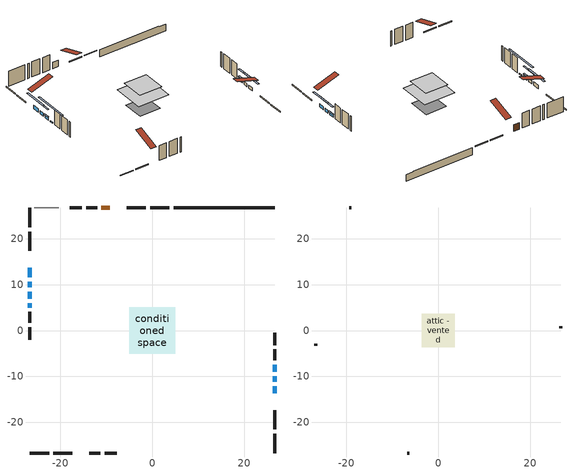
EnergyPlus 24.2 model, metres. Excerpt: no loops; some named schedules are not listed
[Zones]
conditioned space
 floor outside (Floor1 construction): -0.81,-0.81 -0.81,0.81 0.81,0.81 0.81,-0.81 z0.37
 floor adiabatic (AdiabaticFloorConstruction): -5.06,-5.06 -5.06,5.06 5.06,5.06 5.06,-5.06 z2.81
 floor foundation (Slab1 construction): -3.4,-3.4 -3.4,3.4 3.4,3.4 3.4,-3.4 z-1.92
 wall outside (RimJoist1 construction): 3.72,26.7 -0.48,26.7 / -26.7,-26.7 -22.5,-26.7 / -26.7,26.7 -26.7,22.5 / 26.7,-26.7 26.7,-22.5 z0.37:0.67
 wall outside (RimJoist2 construction): -1.41,26.7 -5.54,26.7 / -21.57,-26.7 -17.43,-26.7 / -26.7,21.57 -26.7,17.43 / 26.7,-21.57 26.7,-17.43 z0.37:0.67
 wall outside (AdiabaticWallConstruction 1): -9.26,26.7 -11.08,26.7 z0.37:2.4
 wall outside (AdiabaticWallConstruction): 26.7,-13.72 26.7,-12.14 / 26.7,-11.21 26.7,-9.94 / 26.7,-9.01 26.7,-7.44 / -26.7,10.66 -26.7,9.38 / -26.7,8.46 -26.7,6.88 z0.37:1.34; -26.7,13.72 -26.7,11.58 z0.37:1.49; -26.7,5.95 -26.7,4.98 z0.37:0.73
 wall outside (Wall1 construction): -12.01,26.7 -14.42,26.7 / -13.72,-26.7 -11.3,-26.7 / -26.7,4.05 -26.7,1.64 / 26.7,-6.51 26.7,-4.09 z0.37:5.25
 wall outside (Wall2 construction): -15.35,26.7 -18.02,26.7 / -10.38,-26.7 -7.7,-26.7 / -26.7,0.71 -26.7,-1.96 / 26.7,-3.17 26.7,-0.49 z0.37:5.25
 wall foundation (FoundationWall1 construction): 4.65,26.7,-1.92 4.65,26.7,0.37 24.49,26.7,0.37 24.49,26.7,0.21 26.7,26.7,0.21 26.7,26.7,-1.92
 wall adiabatic (Wall4 construction): -20.35,26.7 -25.77,26.7 z0.37:5.25
 window (WindowConstruction): 26.7,-13.72 26.7,-12.14 z0.37:1.34
 window (WindowConstruction 1): -26.7,13.72 -26.7,11.58 z0.37:1.49
 window (WindowConstruction 2): 26.7,-11.21 26.7,-9.94 z0.37:1.34
 window (WindowConstruction 3): 26.7,-9.01 26.7,-7.44 z0.37:1.34
 window (WindowConstruction 4): -26.7,10.66 -26.7,9.38 z0.37:1.34
 window (WindowConstruction 5): -26.7,8.45 -26.7,6.88 z0.37:1.34
 window (WindowConstruction 6): -26.7,5.95 -26.7,4.98 z0.37:0.73
 door (Door): -9.26,26.7 -11.08,26.7 z0.37:2.4
 ceiling adiabatic (AdiabaticFloorConstruction): 5.06,-5.06 5.06,5.06 -5.06,5.06 -5.06,-5.06 z2.81
attic - vented
 floor to conditioned space (Floor2 construction Reversed): -3.62,-3.62 -3.62,3.62 3.62,3.62 3.62,-3.62 z5.25
 wall outside (Wall3 construction): -18.95,26.7 -19.42,26.7 / -6.77,-26.7 -6.3,-26.7 / -26.7,-2.89 -26.7,-3.36 / 26.7,0.44 26.7,0.91 z0.37:5.25
 roof outside (Roof1 construction): -8.33,26.7,5.25 -8.33,19.64,7.6 -6.47,19.64,7.6 -6.47,26.7,5.25; -14.65,-26.7,5.25 -14.65,-19.64,7.6 -16.51,-19.64,7.6 -16.51,-26.7,5.25; -26.7,14.65,5.25 -19.64,14.65,7.6 -19.64,16.51,7.6 -26.7,16.51,5.25; 26.7,-14.65,5.25 19.64,-14.65,7.6 19.64,-16.51,7.6 26.7,-16.51,5.25
shading: 26.7,-9.5 26.7,-16.36 27.11,-16.36 27.11,-9.5 z3.98; -26.7,8.94 -26.7,16.36 -27.11,16.36 -27.11,8.94 z4.13; 26.7,-7.3 26.7,-13.85 27.11,-13.85 27.11,-7.3 z3.98; 26.7,-7.24 26.7,-9.21 27.11,-9.21 27.11,-7.24 z1.54; -26.7,6.74 -26.7,13.29 -27.11,13.29 -27.11,6.74 z3.98; -26.7,6.68 -26.7,8.66 -27.11,8.66 -27.11,6.68 z1.54; -26.7,-0.1 -26.7,11.03 -27.11,11.03 -27.11,-0.1 z5.81
[Building]
Building 1: Terrain=Suburbs
[Site:Location]
Edmonton Intl AP_AB: Latitude {deg}=53.31; Longitude {deg}=-113.58; Time Zone {hr}=-7; Elevation {m}=723; Keep Site Location Information=Yes
[Site:GroundTemperature:Shallow]
-1.56185, -3.61833, -3.78302, -2.80711, 1.11059, 5.01004, 8.39065, 10.5322, 10.7141, 8.97234, 5.67794, 1.89811
[Site:WaterMainsTemperature]
Calculation Method=Schedule; Temperature Schedule=mains temperature schedule
[Material] Roughness=Rough; Thermal Absorptance=0.9
Name | Thickness {m} | Conductivity {W/m-K} | Density {kg/m3} | Specific Heat {J/kg-K} | Solar Absorptance | Visible Absorptance
asphalt or fiberglass shingles | 0.00635 | 0.162714 | 1121.4 | 1465.45 | 0.4 | 0.4
ceiling loosefill ins | 0.254 | 0.0480833 | 16.02 | 1046.75 | 0.7 | 0.7
ceiling stud and cavity | 0.1397 | 0.911888 | 65.682 | 1177.47 | 0.7 | 0.7
concrete 4.0 in. | 0.1016 | 1.803125 | 2242.8 | 837.4 | 0.7 | 0.7
concrete 8.0 in. | 0.2032 | 1.803125 | 2242.8 | 837.4 | 0.7 | 0.7
door material | 0.04445 | 0.053851 | 512.64 | 1214.23 | 0.7 | 0.7
exterior vertical ins | 0.0457286 | 0.029427 | 32.04 | 1214.23 | 0.7 | 0.7
floor covering | 0.0127 | 0.0433444 | 54.468 | 1339.84 | 0.6 | 0.6
floor rigid ins | 0.051816 | 0.029427 | 32.04 | 1214.23 | 0.7 | 0.7
floor rigid ins 1; wall rigid ins | 0.512978 | 0.029427 | 32.04 | 1214.23 | 0.7 | 0.7
floor stud and cavity | 0.1397 | 0.0867838 | 92.3553 | 1139.71 | 0.7 | 0.7
floor stud and cavity 1 | 0.1397 | 1.75129 | 37.0049 | 1207.88 | 0.7 | 0.7
furniture material conditioned space 1 | 0.1524 | 0.115458 | 640.8 | 1214.23 | 0.6 | 0.6
gypsum board | 0.0127 | 0.160291 | 801 | 837.4 | 0.6 | 0.6
gypsum board 1 | 0.0127 | 0.160291 | 801 | 837.4 | 0.7 | 0.7
osb sheathing 0.5 in. | 0.0127 | 0.115458 | 512.64 | 1214.23 | 0.7 | 0.7
osb sheathing 0.5 in. 1 | 0.0127 | 0.115458 | 512.64 | 1214.23 | 0.4 | 0.4
osb sheathing 0.75 in. | 0.01905 | 0.115458 | 512.64 | 1214.23 | 0.7 | 0.7
osb sheathing 2.0 in. | 0.0508 | 0.115458 | 512.64 | 1214.23 | 0.7 | 0.7
rim joist stud and cavity | 0.0508 | 0.0315101 | 125.044 | 1163.47 | 0.6 | 0.6
rim joist stud and cavity 1 | 0.0508 | 0.028548 | 125.044 | 1163.47 | 0.6 | 0.6
wall stud and cavity | 0.1397 | 0.0906725 | 139.0536 | 1170.24 | 0.7 | 0.7
wall stud and cavity 1 | 0.1397 | 0.101716 | 139.0536 | 1170.24 | 0.7 | 0.7
wall stud and cavity 2 | 0.0889 | 6.1454 | 50.32683 | 1063.81 | 0.6 | 0.6
wall stud and cavity 3 | 0.1397 | 0.0909276 | 139.0536 | 1170.24 | 0.7 | 0.7
wall stud and cavity 4 | 0.0889 | 0.380278 | 52.3479 | 1209.89 | 0.7 | 0.7
wall stud and cavity 5 | 0.0889 | 0.391764 | 83.0341 | 1211.67 | 0.7 | 0.7
wood siding | 0.0254 | 0.102417 | 544.68 | 1172.36 | 0.4 | 0.4
wood siding 1 | 0.00254 | 0.102417 | 544.68 | 1172.36 | 0.4 | 0.4
wood siding 2; wood siding 3; wood siding 4 | 0.0254 | 0.102417 | 544.68 | 1172.36 | 0.7 | 0.7
[WindowMaterial:SimpleGlazingSystem]
Name | U-Factor {W/m2-K} | Solar Heat Gain Coefficient
WindowMaterial | 2.938365 | 0.6
WindowMaterial 1 | 1.981622 | 0.45
WindowMaterial 2 | 2.946882 | 0.59
WindowMaterial 3 | 3.06612 | 0.38
[Construction]
AdiabaticFloorConstruction: floor stud and cavity 1, floor rigid ins 1, osb sheathing 0.75 in., floor covering
AdiabaticWallConstruction: wood siding 3, wall rigid ins, wall stud and cavity 4, gypsum board
AdiabaticWallConstruction 1: wood siding 4, wall rigid ins, wall stud and cavity 4, gypsum board
Door: door material
Floor1 construction: floor stud and cavity, floor rigid ins, osb sheathing 0.75 in., floor covering
Floor2 construction Reversed: gypsum board, ceiling stud and cavity, ceiling loosefill ins
FoundationWall1 construction: concrete 8.0 in., gypsum board 1
furniture construction conditioned space 1: furniture material conditioned space 1
PartitionWallConstruction: gypsum board, wall stud and cavity 5, gypsum board
RimJoist1 construction: wood siding 2, osb sheathing 2.0 in., rim joist stud and cavity
RimJoist2 construction: wood siding 2, osb sheathing 2.0 in., rim joist stud and cavity 1
Roof1 construction: asphalt or fiberglass shingles
Slab1 construction: concrete 4.0 in.
Wall1 construction: wood siding, osb sheathing 0.5 in., wall stud and cavity, gypsum board
Wall2 construction: wood siding, osb sheathing 0.5 in., wall stud and cavity 1, gypsum board
Wall3 construction: wood siding 1, wall stud and cavity 2
Wall4 construction: osb sheathing 0.5 in. 1, wall stud and cavity 3, gypsum board
WindowConstruction; WindowConstruction 3; WindowConstruction 5: WindowMaterial
WindowConstruction 1: WindowMaterial 1
WindowConstruction 2; WindowConstruction 4: WindowMaterial 2
WindowConstruction 6: WindowMaterial 3
[Zone] Multiplier=1; Part of Total Floor Area=Yes
Name | Volume {m3}
attic - vented | 20.0259
conditioned space | 377.6
[Space]
Name | Zone | Volume {m3}
attic - vented 1 | attic - vented | 20.0259
conditioned space 1 | conditioned space | 377.6
[ZoneInfiltration:EffectiveLeakageArea]
infil attic - vented 1: Zone or Space=attic - vented 1; Schedule=Always On Discrete; Effective Air Leakage Area {cm2}=1824.7; Stack Coefficient=0.000502646; Wind Coefficient=1.51479e-05
[ZoneMixing]
whole house fan mix: Zone or Space=attic - vented; Schedule=Always On Continuous; Design Flow Rate Calculation Method=Flow/Zone; Design Flow Rate {m3/s}=0; Source Zone or Space=conditioned space
[SurfaceProperty:ExposedFoundationPerimeter]
Slab1: Exposed Perimeter Calculation Method=TotalExposedPerimeter; Total Exposed Perimeter {m}=22.046
[InternalMass] Zone or ZoneList=conditioned space; Space or SpaceList=conditioned space 1
Name | Construction | Surface Area {m2}
furniture mass conditioned space 1 | furniture construction conditioned space 1 | 60.4962
partition wall mass | PartitionWallConstruction | 151.241
[Lights]
interior lighting: Zone or ZoneList or Space or SpaceList=conditioned space 1; Schedule=interior lighting schedule; Design Level Calculation Method=LightingLevel; Lighting Level {W}=343.2; Return Air Fraction=0; Fraction Radiant=0.6; Fraction Visible=0.2; Fraction Replaceable=1
[People]
occupants: Zone or ZoneList or Space or SpaceList=conditioned space 1; Number of People Schedule=occupants schedule; Number of People Calculation Method=People; Number of People=3; Fraction Radiant=0.314171; Sensible Heat Fraction=0.56303; Activity Level Schedule=occupants activity schedule; Carbon Dioxide Generation Rate {m3/s-W}=0; Enable ASHRAE 55 Comfort Warnings=No; Mean Radiant Temperature Calculation Type=EnclosureAveraged
[ElectricEquipment] Zone or ZoneList or Space or SpaceList=conditioned space 1; Design Level Calculation Method=EquipmentLevel
Name | Schedule | Design Level {W} | Fraction Latent | Fraction Radiant | Fraction Lost
clothes dryer | clothes dryer schedule | 140.772 | 0.015 | 0.081 | 0.85
clothes washer | clothes washer schedule | 32.1985 | 0.03 | 0.162 | 0.7
cooking range | cooking range schedule | 208.969 | 0.08 | 0.432 | 0.2
dishwasher | dishwasher schedule | 66.8632 | 0.3 | 0.18 | 0.4
fridge | fridge schedule | 72.9452 | 0 | 0.6 | 0
mech vent bath fan 0 | mech vent bath fan 0 schedule | 50.2 | 0 | 0 | 1
mech vent bath fan 1 | mech vent bath fan 1 schedule | 50.2 | 0 | 0 | 1
mech vent house fan | mech vent house fan schedule | 0 | 0 | 0 | 1
mech vent house fan cfis | mech vent house fan cfis schedule | 0 | 0 | 0 | 0
mech vent range fan 0 | mech vent range fan 0 schedule | 57 | 0 | 0 | 1
misc plug loads | misc plug loads schedule | 494.7 | 0.045 | 0.513 | 0.1
whole house fan | Always On Discrete | 0 | 0 | 0 | 1
[OtherEquipment] Zone or ZoneList or Space or SpaceList=conditioned space 1; Design Level Calculation Method=EquipmentLevel
Name | Fuel Type | Schedule | Design Level {W} | Fraction Latent | Fraction Radiant | Fraction Lost
clothes dryer 1 | Electricity | clothes dryer schedule | 0 | 0.015 | 0.081 | 0.85
cooking range 1 | Electricity | cooking range schedule | 0 | 0.08 | 0.432 | 0.2
general water use latent | None | general water use schedule | 59.3978 | 1 | 0 | 0
general water use sensible | None | general water use schedule | -58.539 | 0 | 0.6 | 0
mech vent house fan latent load | None | Always On Discrete | 0 | 1 | 0 | 0
mech vent house fan sensible load | None | Always On Discrete | 0 | 0 | 0 | 0
water heater energy adjustment1 | NaturalGas | Always On Discrete | 0.01 | 0 | 0 | 1
[ZoneInfiltration:DesignFlowRate] Zone or ZoneList or Space or SpaceList=conditioned space 1; Schedule=Always On Discrete; Design Flow Rate Calculation Method=Flow/Zone; Design Flow Rate {m3/s}=0
infil flow; natural vent flow; whole house fan flow
[AvailabilityManager:Scheduled]
furnace airloop Availability Manager: Schedule=Always On Discrete
[Foundation:Kiva]
Foundation Kiva 1: Initial Indoor Air Temperature {C}=18; Wall Height Above Grade {m}=0.369997; Wall Depth Below Slab {m}=0.2032; Custom Block Material Name 1=exterior vertical ins; Custom Block Depth 1 {m}=2.28999; Custom Block X Position 1 {m}=0.2159; Custom Block Z Position 1 {m}=0
[Foundation:Kiva:Settings]
Soil Conductivity {W/m-K}=0.849921; Soil Density {kg/m3}=1842.3; Soil Specific Heat {J/kg-K}=418.7; Ground Solar Absorptivity=0.9; Ground Thermal Absorptivity=0.9; Ground Surface Roughness {m}=0.03; Far-Field Width {m}=40; Deep-Ground Boundary Condition=ZeroFlux; Deep-Ground Depth {m}=40; Minimum Cell Dimension {m}=0.2; Maximum Cell Growth Coefficient=3; Simulation Timestep=Timestep
[Exterior:Lights]
exterior lighting: Schedule=exterior lighting schedule; Design Level {W}=75.6
[EnergyManagementSystem:GlobalVariable]
furnace_airloop_Fan_RTF
infil_program_Qfan
infil_program_Qinf
natural_vent_program_Qnv
natural_vent_program_Qwhf
[EnergyManagementSystem:Sensor]
Name | Output:Variable or Output:Meter Index Key | Output:Variable or Output:Meter
airflow_gain | infil flow | Infiltration Sensible Heat Gain Energy
airflow_gain_1 | natural vent flow | Infiltration Sensible Heat Gain Energy
airflow_gain_2 | whole house fan flow | Infiltration Sensible Heat Gain Energy
airflow_loss | infil flow | Infiltration Sensible Heat Loss Energy
airflow_loss_1 | natural vent flow | Infiltration Sensible Heat Loss Energy
airflow_loss_2 | whole house fan flow | Infiltration Sensible Heat Loss Energy
clg_load_cond |  | Cooling:EnergyTransfer:Zone:CONDITIONED SPACE
clg_sp_s; clg_sp_s_1 | cooling setpoint | Schedule Value
clothes_dryer_exhaust_0_sch_s | clothes dryer exhaust 0 schedule | Schedule Value
cool_season | cooling season schedule | Schedule Value
htg_load_cond |  | Heating:EnergyTransfer:Zone:CONDITIONED SPACE
htg_sp_s; htg_sp_s_1 | heating setpoint | Schedule Value
ig_ee_conv | clothes dryer | Electric Equipment Convective Heating Energy
ig_ee_conv_2 | cooking range | Electric Equipment Convective Heating Energy
ig_ee_conv_4 | fridge | Electric Equipment Convective Heating Energy
ig_ee_conv_5 | misc plug loads | Electric Equipment Convective Heating Energy
ig_ee_conv_6 | whole house fan | Electric Equipment Convective Heating Energy
ig_ee_rad | clothes dryer | Electric Equipment Radiant Heating Energy
ig_ee_rad_2 | cooking range | Electric Equipment Radiant Heating Energy
ig_ee_rad_4 | fridge | Electric Equipment Radiant Heating Energy
ig_ee_rad_5 | misc plug loads | Electric Equipment Radiant Heating Energy
ig_ee_rad_6 | whole house fan | Electric Equipment Radiant Heating Energy
ig_lgt_conv | interior lighting | Lights Convective Heating Energy
ig_lgt_rad | interior lighting | Lights Radiant Heating Energy
ig_lgt_vis | interior lighting | Lights Visible Radiation Heating Energy
ig_oe_conv | clothes dryer 1 | Other Equipment Convective Heating Energy
ig_oe_conv_1 | cooking range 1 | Other Equipment Convective Heating Energy
ig_oe_conv_2 | general water use latent | Other Equipment Convective Heating Energy
ig_oe_conv_3 | general water use sensible | Other Equipment Convective Heating Energy
ig_oe_conv_4 | water heater energy adjustment1 | Other Equipment Convective Heating Energy
ig_oe_rad | clothes dryer 1 | Other Equipment Radiant Heating Energy
ig_oe_rad_1 | cooking range 1 | Other Equipment Radiant Heating Energy
ig_oe_rad_2 | general water use latent | Other Equipment Radiant Heating Energy
ig_oe_rad_3 | general water use sensible | Other Equipment Radiant Heating Energy
ig_oe_rad_4 | water heater energy adjustment1 | Other Equipment Radiant Heating Energy
ig_ppl_conv | occupants | People Convective Heating Energy
ig_ppl_rad | occupants | People Radiant Heating Energy
im_conv | furniture mass conditioned space 1 | Surface Inside Face Convection Heat Gain Energy
im_conv_1 | partition wall mass | Surface Inside Face Convection Heat Gain Energy
im_ig | furniture mass conditioned space 1 | Surface Inside Face Internal Gains Radiation Heat Gain Energy
im_ig_1 | partition wall mass | Surface Inside Face Internal Gains Radiation Heat Gain Energy
im_lgt | furniture mass conditioned space 1 | Surface Inside Face Lights Radiation Heat Gain Energy
im_lgt_1 | partition wall mass | Surface Inside Face Lights Radiation Heat Gain Energy
im_sol | furniture mass conditioned space 1 | Surface Inside Face Solar Radiation Heat Gain Energy
im_sol_1 | partition wall mass | Surface Inside Face Solar Radiation Heat Gain Energy
im_surf | furniture mass conditioned space 1 | Surface Inside Face Net Surface Thermal Radiation Heat Gain Energy
im_surf_1 | partition wall mass | Surface Inside Face Net Surface Thermal Radiation Heat Gain Energy
mech_vent_bath_fan_0_sch_s | mech vent bath fan 0 schedule | Schedule Value
mech_vent_bath_fan_1_sch_s | mech vent bath fan 1 schedule | Schedule Value
mech_vent_range_fan_0_sch_s | mech vent range fan 0 schedule | Schedule Value
mv_conv | mech vent bath fan 0 | Electric Equipment Convective Heating Energy
mv_conv_1 | mech vent bath fan 1 | Electric Equipment Convective Heating Energy
mv_conv_2 | mech vent house fan | Electric Equipment Convective Heating Energy
mv_conv_3 | mech vent house fan cfis | Electric Equipment Convective Heating Energy
mv_conv_4 | mech vent range fan 0 | Electric Equipment Convective Heating Energy
mv_conv_5 | mech vent house fan latent load | Other Equipment Convective Heating Energy
mv_conv_6 | mech vent house fan sensible load | Other Equipment Convective Heating Energy
mv_rad | mech vent bath fan 0 | Electric Equipment Radiant Heating Energy
mv_rad_1 | mech vent bath fan 1 | Electric Equipment Radiant Heating Energy
mv_rad_2 | mech vent house fan | Electric Equipment Radiant Heating Energy
mv_rad_3 | mech vent house fan cfis | Electric Equipment Radiant Heating Energy
mv_rad_4 | mech vent range fan 0 | Electric Equipment Radiant Heating Energy
mv_rad_5 | mech vent house fan latent load | Other Equipment Radiant Heating Energy
mv_rad_6 | mech vent house fan sensible load | Other Equipment Radiant Heating Energy
natural_vent_s | natural vent schedule | Schedule Value
out_pb_s |  | Site Outdoor Air Barometric Pressure
out_wt_s |  | Site Outdoor Air Humidity Ratio
site_vw_s |  | Site Wind Speed
ss_back_out | Window1 | Surface Window Shortwave from Zone Back Out Window Heat Transfer Rate
ss_back_out_1 | Window2 | Surface Window Shortwave from Zone Back Out Window Heat Transfer Rate
ss_back_out_2 | Window3 | Surface Window Shortwave from Zone Back Out Window Heat Transfer Rate
ss_back_out_3 | Window4 | Surface Window Shortwave from Zone Back Out Window Heat Transfer Rate
ss_back_out_4 | Window5 | Surface Window Shortwave from Zone Back Out Window Heat Transfer Rate
ss_back_out_5 | Window6 | Surface Window Shortwave from Zone Back Out Window Heat Transfer Rate
ss_back_out_6 | Window7 | Surface Window Shortwave from Zone Back Out Window Heat Transfer Rate
ss_conv | Door1 | Surface Inside Face Convection Heat Gain Energy
ss_conv_1 | Window1 | Surface Inside Face Convection Heat Gain Energy
ss_conv_2 | Window2 | Surface Inside Face Convection Heat Gain Energy
ss_conv_3 | Window3 | Surface Inside Face Convection Heat Gain Energy
ss_conv_4 | Window4 | Surface Inside Face Convection Heat Gain Energy
ss_conv_5 | Window5 | Surface Inside Face Convection Heat Gain Energy
ss_conv_6 | Window6 | Surface Inside Face Convection Heat Gain Energy
ss_conv_7 | Window7 | Surface Inside Face Convection Heat Gain Energy
ss_ig | Door1 | Surface Inside Face Internal Gains Radiation Heat Gain Energy
ss_ig_1 | Window1 | Surface Inside Face Internal Gains Radiation Heat Gain Energy
ss_ig_2 | Window2 | Surface Inside Face Internal Gains Radiation Heat Gain Energy
ss_ig_3 | Window3 | Surface Inside Face Internal Gains Radiation Heat Gain Energy
ss_ig_4 | Window4 | Surface Inside Face Internal Gains Radiation Heat Gain Energy
ss_ig_5 | Window5 | Surface Inside Face Internal Gains Radiation Heat Gain Energy
ss_ig_6 | Window6 | Surface Inside Face Internal Gains Radiation Heat Gain Energy
ss_ig_7 | Window7 | Surface Inside Face Internal Gains Radiation Heat Gain Energy
ss_lgt | Door1 | Surface Inside Face Lights Radiation Heat Gain Energy
ss_sol | Door1 | Surface Inside Face Solar Radiation Heat Gain Energy
ss_surf | Door1 | Surface Inside Face Net Surface Thermal Radiation Heat Gain Energy
ss_surf_1 | Window1 | Surface Inside Face Net Surface Thermal Radiation Heat Gain Energy
ss_surf_2 | Window2 | Surface Inside Face Net Surface Thermal Radiation Heat Gain Energy
ss_surf_3 | Window3 | Surface Inside Face Net Surface Thermal Radiation Heat Gain Energy
ss_surf_4 | Window4 | Surface Inside Face Net Surface Thermal Radiation Heat Gain Energy
ss_surf_5 | Window5 | Surface Inside Face Net Surface Thermal Radiation Heat Gain Energy
ss_surf_6 | Window6 | Surface Inside Face Net Surface Thermal Radiation Heat Gain Energy
ss_surf_7 | Window7 | Surface Inside Face Net Surface Thermal Radiation Heat Gain Energy
ss_trans_in | Window1 | Surface Window Transmitted Solar Radiation Rate
ss_trans_in_1 | Window2 | Surface Window Transmitted Solar Radiation Rate
ss_trans_in_2 | Window3 | Surface Window Transmitted Solar Radiation Rate
ss_trans_in_3 | Window4 | Surface Window Transmitted Solar Radiation Rate
ss_trans_in_4 | Window5 | Surface Window Transmitted Solar Radiation Rate
ss_trans_in_5 | Window6 | Surface Window Transmitted Solar Radiation Rate
ss_trans_in_6 | Window7 | Surface Window Transmitted Solar Radiation Rate
ss_trans_out | Window1 | Surface Inside Face Initial Transmitted Diffuse Transmitted Out Window Solar Radiation Rate
ss_trans_out_1 | Window2 | Surface Inside Face Initial Transmitted Diffuse Transmitted Out Window Solar Radiation Rate
ss_trans_out_2 | Window3 | Surface Inside Face Initial Transmitted Diffuse Transmitted Out Window Solar Radiation Rate
ss_trans_out_3 | Window4 | Surface Inside Face Initial Transmitted Diffuse Transmitted Out Window Solar Radiation Rate
ss_trans_out_4 | Window5 | Surface Inside Face Initial Transmitted Diffuse Transmitted Out Window Solar Radiation Rate
ss_trans_out_5 | Window6 | Surface Inside Face Initial Transmitted Diffuse Transmitted Out Window Solar Radiation Rate
ss_trans_out_6 | Window7 | Surface Inside Face Initial Transmitted Diffuse Transmitted Out Window Solar Radiation Rate
s_conv | Floor1 | Surface Inside Face Convection Heat Gain Energy
s_conv_1 | Floor2 | Surface Inside Face Convection Heat Gain Energy
s_conv_10 | RimJoist2:180 | Surface Inside Face Convection Heat Gain Energy
s_conv_11 | RimJoist2:270 | Surface Inside Face Convection Heat Gain Energy
s_conv_12 | RimJoist2:90 | Surface Inside Face Convection Heat Gain Energy
s_conv_13 | Slab1 | Surface Inside Face Convection Heat Gain Energy
s_conv_14 | Wall1:0 | Surface Inside Face Convection Heat Gain Energy
s_conv_15 | Wall1:180 | Surface Inside Face Convection Heat Gain Energy
s_conv_16 | Wall1:270 | Surface Inside Face Convection Heat Gain Energy
s_conv_17 | Wall1:90 | Surface Inside Face Convection Heat Gain Energy
s_conv_18 | Wall2:0 | Surface Inside Face Convection Heat Gain Energy
s_conv_19 | Wall2:180 | Surface Inside Face Convection Heat Gain Energy
s_conv_2 | FoundationWall1 | Surface Inside Face Convection Heat Gain Energy
s_conv_20 | Wall2:270 | Surface Inside Face Convection Heat Gain Energy
s_conv_21 | Wall2:90 | Surface Inside Face Convection Heat Gain Energy
s_conv_22 | Wall4 | Surface Inside Face Convection Heat Gain Energy
s_conv_3 | inferred conditioned ceiling | Surface Inside Face Convection Heat Gain Energy
s_conv_4 | inferred conditioned floor | Surface Inside Face Convection Heat Gain Energy
s_conv_5 | RimJoist1:0 | Surface Inside Face Convection Heat Gain Energy
s_conv_6 | RimJoist1:180 | Surface Inside Face Convection Heat Gain Energy
s_conv_7 | RimJoist1:270 | Surface Inside Face Convection Heat Gain Energy
s_conv_8 | RimJoist1:90 | Surface Inside Face Convection Heat Gain Energy
s_conv_9 | RimJoist2:0 | Surface Inside Face Convection Heat Gain Energy
s_ig | Floor1 | Surface Inside Face Internal Gains Radiation Heat Gain Energy
s_ig_1 | Floor2 | Surface Inside Face Internal Gains Radiation Heat Gain Energy
s_ig_10 | RimJoist2:180 | Surface Inside Face Internal Gains Radiation Heat Gain Energy
s_ig_11 | RimJoist2:270 | Surface Inside Face Internal Gains Radiation Heat Gain Energy
s_ig_12 | RimJoist2:90 | Surface Inside Face Internal Gains Radiation Heat Gain Energy
s_ig_13 | Slab1 | Surface Inside Face Internal Gains Radiation Heat Gain Energy
s_ig_14 | Wall1:0 | Surface Inside Face Internal Gains Radiation Heat Gain Energy
s_ig_15 | Wall1:180 | Surface Inside Face Internal Gains Radiation Heat Gain Energy
s_ig_16 | Wall1:270 | Surface Inside Face Internal Gains Radiation Heat Gain Energy
s_ig_17 | Wall1:90 | Surface Inside Face Internal Gains Radiation Heat Gain Energy
s_ig_18 | Wall2:0 | Surface Inside Face Internal Gains Radiation Heat Gain Energy
s_ig_19 | Wall2:180 | Surface Inside Face Internal Gains Radiation Heat Gain Energy
s_ig_2 | FoundationWall1 | Surface Inside Face Internal Gains Radiation Heat Gain Energy
s_ig_20 | Wall2:270 | Surface Inside Face Internal Gains Radiation Heat Gain Energy
s_ig_21 | Wall2:90 | Surface Inside Face Internal Gains Radiation Heat Gain Energy
s_ig_22 | Wall4 | Surface Inside Face Internal Gains Radiation Heat Gain Energy
s_ig_3 | inferred conditioned ceiling | Surface Inside Face Internal Gains Radiation Heat Gain Energy
s_ig_4 | inferred conditioned floor | Surface Inside Face Internal Gains Radiation Heat Gain Energy
s_ig_5 | RimJoist1:0 | Surface Inside Face Internal Gains Radiation Heat Gain Energy
s_ig_6 | RimJoist1:180 | Surface Inside Face Internal Gains Radiation Heat Gain Energy
s_ig_7 | RimJoist1:270 | Surface Inside Face Internal Gains Radiation Heat Gain Energy
s_ig_8 | RimJoist1:90 | Surface Inside Face Internal Gains Radiation Heat Gain Energy
s_ig_9 | RimJoist2:0 | Surface Inside Face Internal Gains Radiation Heat Gain Energy
s_lgt | Floor1 | Surface Inside Face Lights Radiation Heat Gain Energy
s_lgt_1 | Floor2 | Surface Inside Face Lights Radiation Heat Gain Energy
s_lgt_10 | RimJoist2:180 | Surface Inside Face Lights Radiation Heat Gain Energy
s_lgt_11 | RimJoist2:270 | Surface Inside Face Lights Radiation Heat Gain Energy
